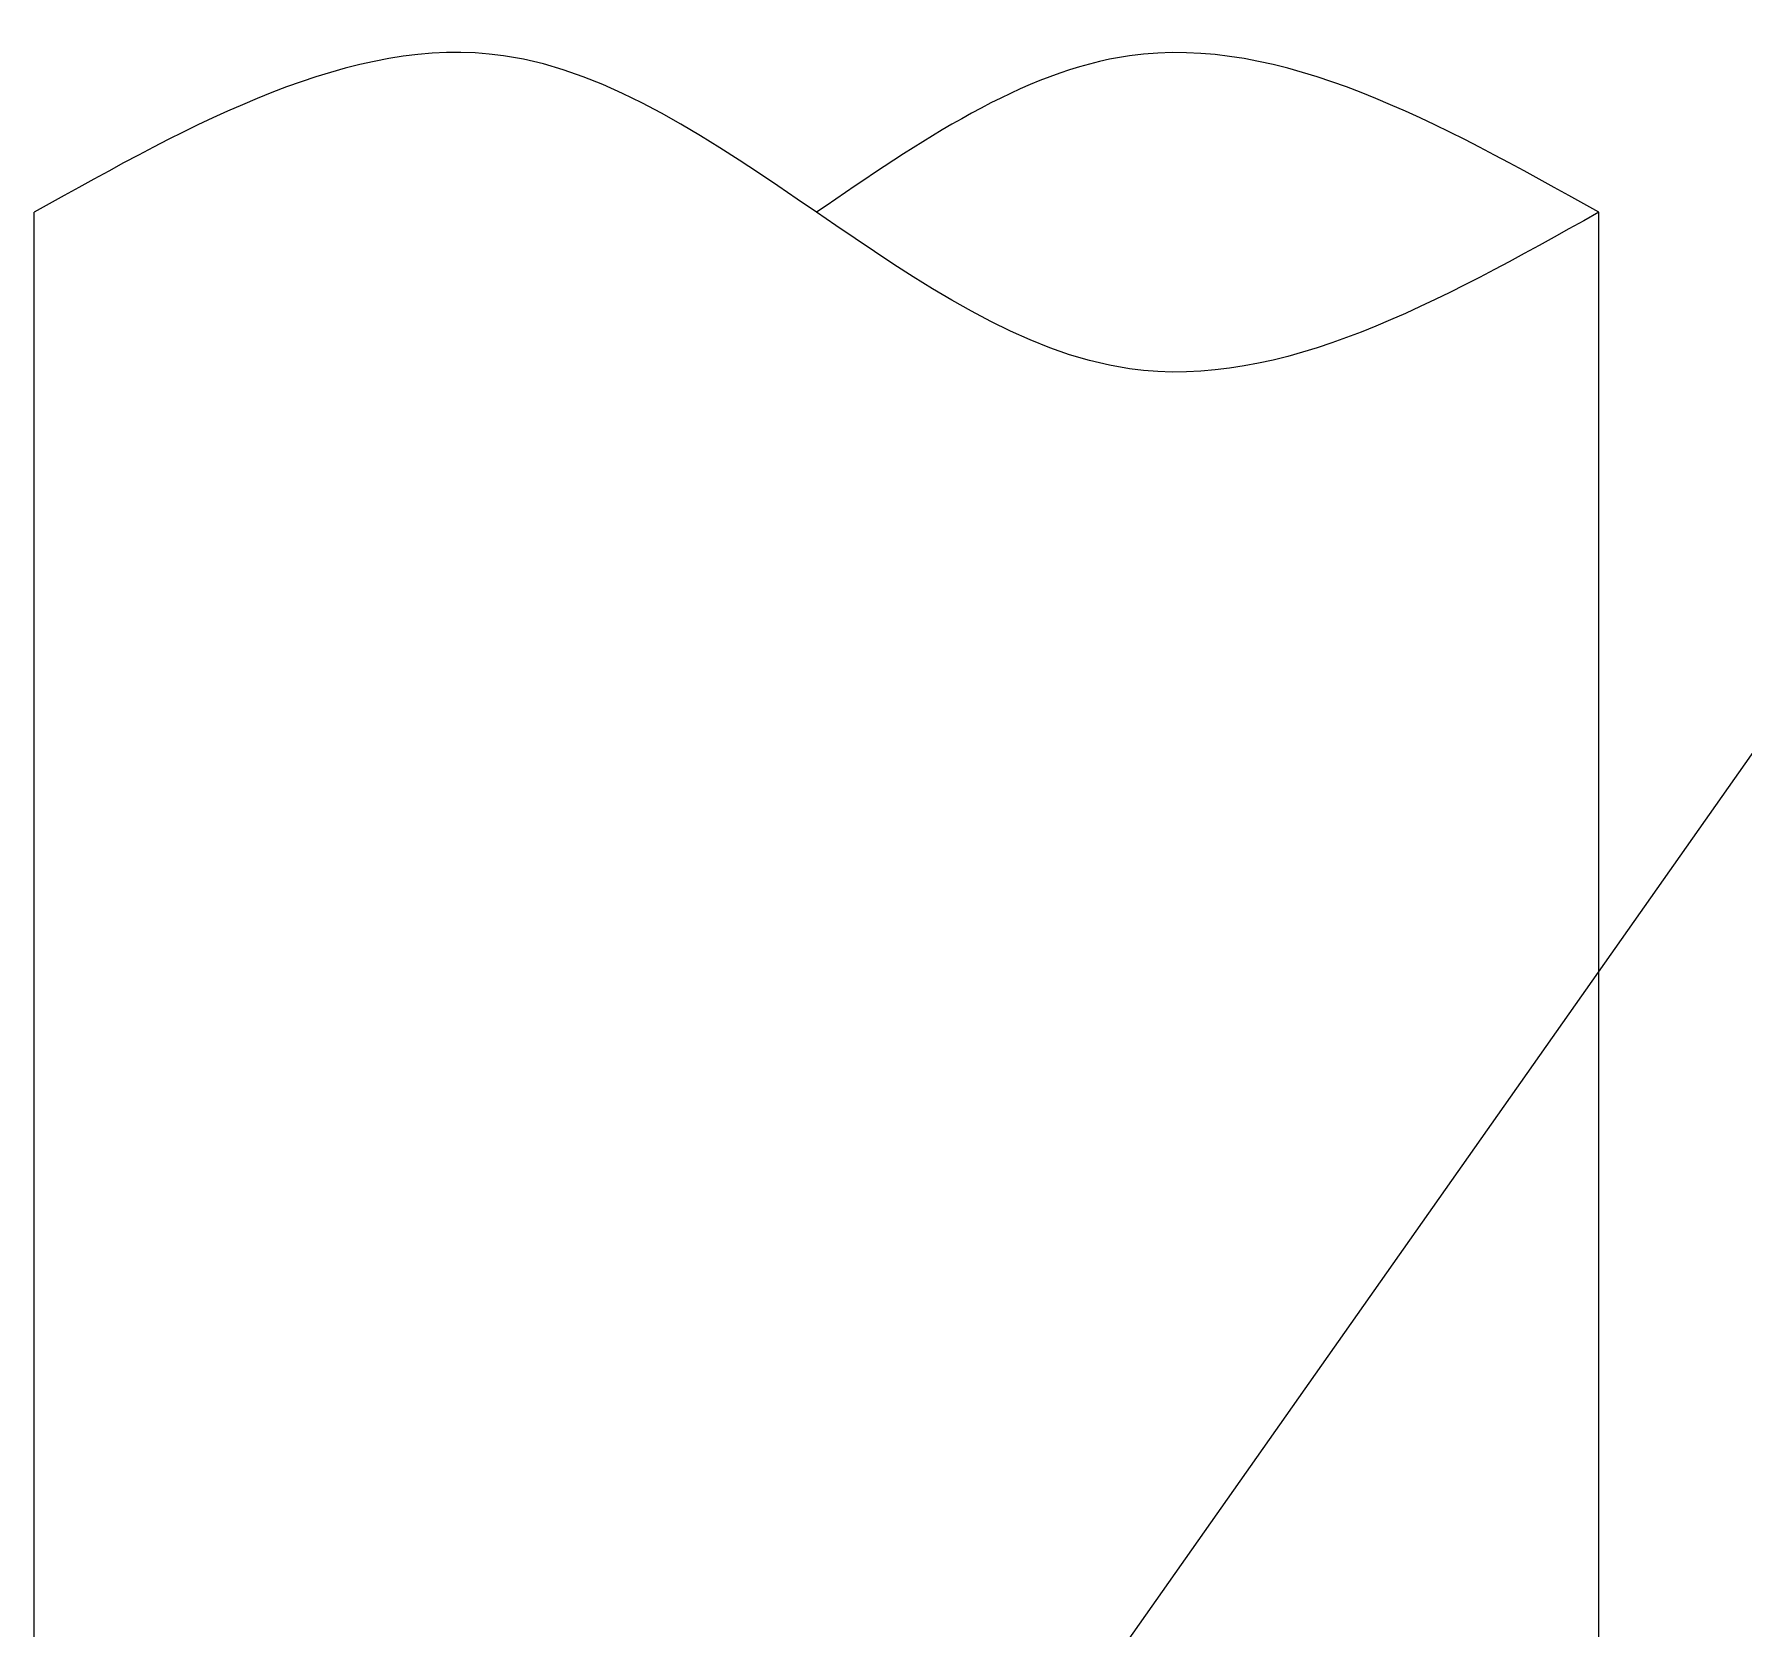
# Model space of a CAD drawing. Extents: x 27938 to 650306, y -92720 to 1524912.
# Drawn here: x 324853 to 326300, y 846823 to 848173 of the extents above; entities that cross this region are included whole.
import ezdxf

# ---------------------------------------------------------------- set-up
doc = ezdxf.new("R2010")
doc.units = 0
doc.header["$LTSCALE"] = 1000
doc.header["$MEASUREMENT"] = 0
doc.styles.get("Standard").update_dxf_attribs({"font": 'gbenor.shx', "bigfont": 'gbcbig.shx'})
doc.dimstyles.get("Standard").update_dxf_attribs({"dimtxt": 0.18, "dimasz": 0.18, "dimexe": 0.18, "dimexo": 0.0625, "dimgap": 0.09, "dimtad": 0, "dimtih": 1, "dimtoh": 1, "dimdec": 4, "dimzin": 0, "dimdsep": 46, "dimtxsty": 'Standard', "dimcen": 0.09, "dimadec": 0, "dimazin": 0, "dimtfac": 1, "dimtdec": 4, "dimtofl": 0, "dimtmove": 0, "dimatfit": 3, "dimfxl": 1, "dimtolj": 1, "dimtzin": 0, "dimarcsym": 0})

msp = doc.modelspace()

# ---------------------------------------------------------------- linework, layer by layer
at = {"linetype": 'Continuous'}
for p, q in [((324853.1, 846463.3), (324853.1, 848021.8)), ((326177.3, 846492.3), (326177.3, 848021.8))]:
    msp.add_line(p, q, dxfattribs=at)
msp.add_spline([(326177.3, 848021.8), (325780, 847889.4), (325250.3, 848154.3), (324853.1, 848021.8)], degree=3, dxfattribs=at)
msp.add_open_spline([(326177.3, 848021.8), (326042.6, 848097.2), (325812.8, 848225.8), (325602.3, 848081.6), (325515.2, 848021.8)], degree=3, knots=[0, 0, 0, 0, 3.604997, 6.154114, 6.154114, 6.154114, 6.154114], dxfattribs=at)

# ---------------------------------------------------------------- leaders
msp.add_leader([(325573.2, 846521.3), (326589.4, 847964.6)], dimstyle='Standard', override={"dimgap": 20, "dimtad": 0})

doc.saveas('drawing.dxf')
